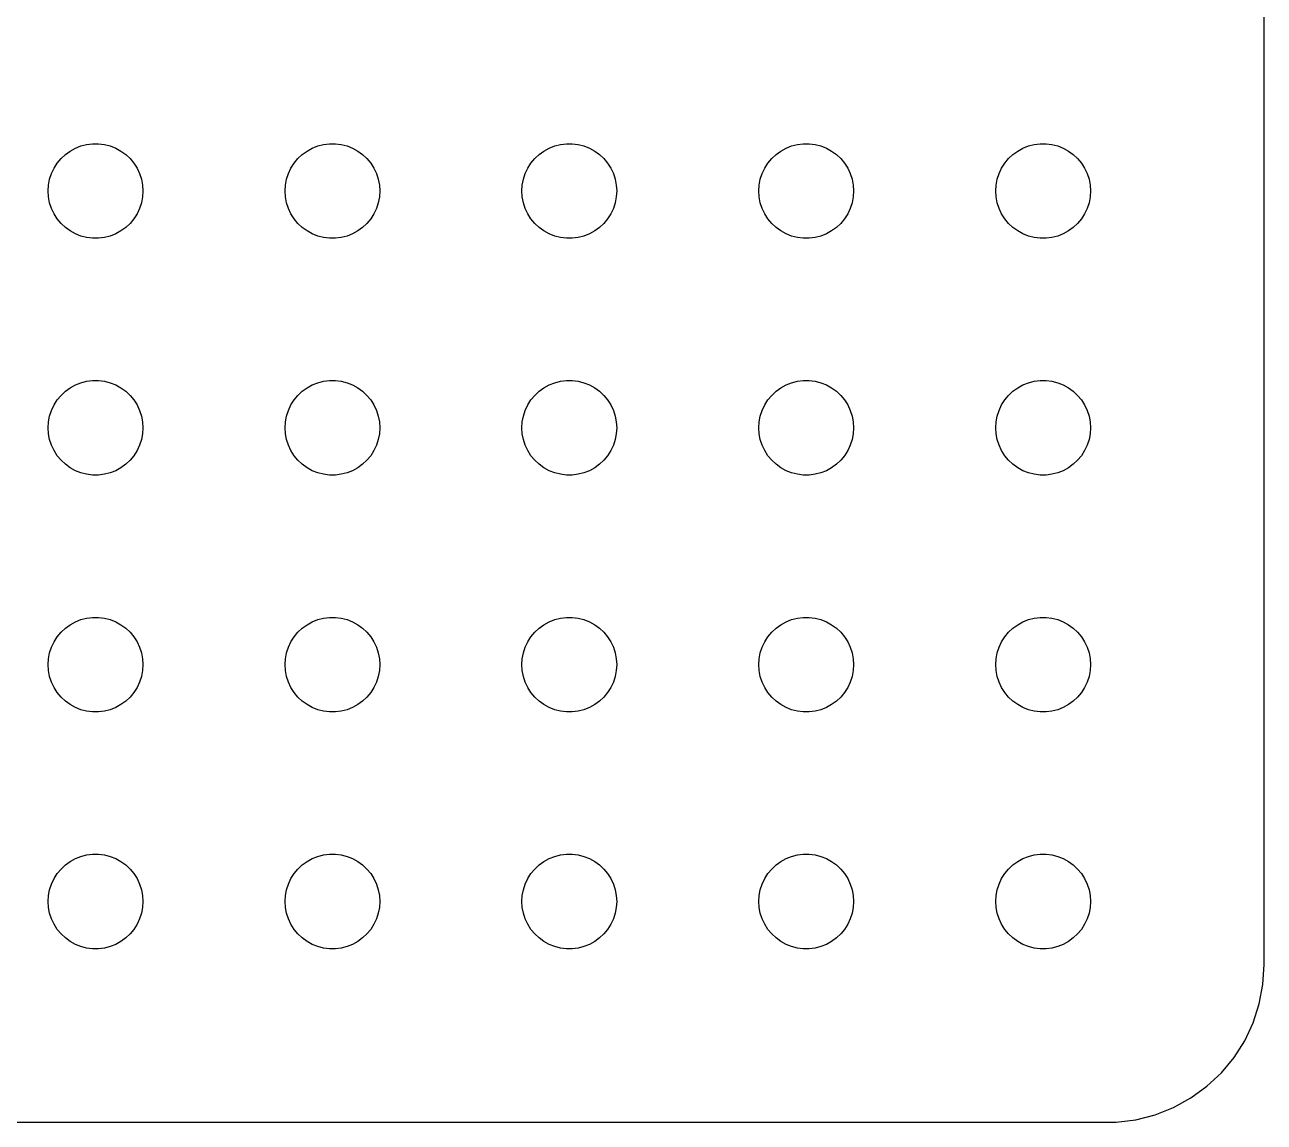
# Model space of a CAD drawing. Header units: metres. Extents: x -37 to 37, y 131 to 289.
# Drawn here: x -2.24 to 37, y 215.01 to 249.76 of the extents above; entities that cross this region are included whole.
import ezdxf

# ---------------------------------------------------------------- set-up
doc = ezdxf.new("R2010")
doc.units = ezdxf.units.M

msp = doc.modelspace()

# ---------------------------------------------------------------- linework, layer by layer
for p, q in [((37, 220), (37, 284)), ((-1.09344, 245.527), (-0.956131, 245.656)), ((-0.956131, 245.656), (-0.803726, 245.766)), ((-0.803726, 245.766), (-0.638657, 245.857)), ((-0.638657, 245.857), (-0.463516, 245.927)), ((-0.463516, 245.927), (-0.281067, 245.973)), ((-0.281067, 245.973), (-0.094177, 245.997)), ((-0.094177, 245.997), (0.094177, 245.997)), ((0.094177, 245.997), (0.281067, 245.973)), ((0.281067, 245.973), (0.463516, 245.927)), ((0.463516, 245.927), (0.638657, 245.857)), ((0.638657, 245.857), (0.803726, 245.766)), ((0.803726, 245.766), (0.956131, 245.656)), ((0.956131, 245.656), (1.09344, 245.527)), ((6.40654, 245.527), (6.54385, 245.656)), ((6.54385, 245.656), (6.69626, 245.766)), ((6.69626, 245.766), (6.86133, 245.857)), ((6.86133, 245.857), (7.03647, 245.927)), ((7.03647, 245.927), (7.21892, 245.973)), ((7.21892, 245.973), (7.40581, 245.997)), ((7.40581, 245.997), (7.59418, 245.997)), ((7.59418, 245.997), (7.78107, 245.973)), ((7.78107, 245.973), (7.96352, 245.927)), ((7.96352, 245.927), (8.13866, 245.857)), ((8.13866, 245.857), (8.30373, 245.766)), ((8.30373, 245.766), (8.45613, 245.656)), ((8.45613, 245.656), (8.59344, 245.527)), ((13.9065, 245.527), (14.0439, 245.656)), ((14.0439, 245.656), (14.1963, 245.766)), ((14.1963, 245.766), (14.3613, 245.857)), ((14.3613, 245.857), (14.5365, 245.927)), ((14.5365, 245.927), (14.7189, 245.973)), ((14.7189, 245.973), (14.9058, 245.997)), ((14.9058, 245.997), (15.0942, 245.997)), ((15.0942, 245.997), (15.2811, 245.973)), ((15.2811, 245.973), (15.4635, 245.927)), ((15.4635, 245.927), (15.6387, 245.857)), ((15.6387, 245.857), (15.8037, 245.766)), ((15.8037, 245.766), (15.9561, 245.656)), ((15.9561, 245.656), (16.0934, 245.527)), ((21.4065, 245.527), (21.5439, 245.656)), ((21.5439, 245.656), (21.6963, 245.766)), ((21.6963, 245.766), (21.8613, 245.857)), ((21.8613, 245.857), (22.0365, 245.927)), ((22.0365, 245.927), (22.2189, 245.973)), ((22.2189, 245.973), (22.4058, 245.997)), ((22.4058, 245.997), (22.5942, 245.997)), ((22.5942, 245.997), (22.7811, 245.973)), ((22.7811, 245.973), (22.9635, 245.927)), ((22.9635, 245.927), (23.1387, 245.857)), ((23.1387, 245.857), (23.3037, 245.766)), ((23.3037, 245.766), (23.4561, 245.656)), ((23.4561, 245.656), (23.5934, 245.527)), ((28.9065, 245.527), (29.0439, 245.656)), ((29.0439, 245.656), (29.1963, 245.766)), ((29.1963, 245.766), (29.3613, 245.857)), ((29.3613, 245.857), (29.5365, 245.927)), ((29.5365, 245.927), (29.7189, 245.973)), ((29.7189, 245.973), (29.9058, 245.997)), ((29.9058, 245.997), (30.0942, 245.997)), ((30.0942, 245.997), (30.2811, 245.973)), ((30.2811, 245.973), (30.4635, 245.927)), ((30.4635, 245.927), (30.6387, 245.857)), ((30.6387, 245.857), (30.8037, 245.766)), ((30.8037, 245.766), (30.9561, 245.656)), ((30.9561, 245.656), (31.0934, 245.527)), ((-1.31445, 245.223), (-1.21352, 245.382)), ((-1.21352, 245.382), (-1.09344, 245.527)), ((1.09344, 245.527), (1.21352, 245.382)), ((1.21352, 245.382), (1.31445, 245.223)), ((6.18553, 245.223), (6.28647, 245.382)), ((6.28647, 245.382), (6.40654, 245.527)), ((8.59344, 245.527), (8.71352, 245.382)), ((8.71352, 245.382), (8.81445, 245.223)), ((13.6855, 245.223), (13.7865, 245.382)), ((13.7865, 245.382), (13.9065, 245.527)), ((16.0934, 245.527), (16.2135, 245.382)), ((16.2135, 245.382), (16.3145, 245.223)), ((21.1855, 245.223), (21.2865, 245.382)), ((21.2865, 245.382), (21.4065, 245.527)), ((23.5934, 245.527), (23.7135, 245.382)), ((23.7135, 245.382), (23.8145, 245.223)), ((28.6855, 245.223), (28.7865, 245.382)), ((28.7865, 245.382), (28.9065, 245.527)), ((31.0934, 245.527), (31.2135, 245.382)), ((31.2135, 245.382), (31.3145, 245.223)), ((-1.48816, 244.688), (-1.45287, 244.873)), ((-1.45287, 244.873), (-1.39465, 245.052)), ((-1.39465, 245.052), (-1.31445, 245.223)), ((1.31445, 245.223), (1.39465, 245.052)), ((1.39465, 245.052), (1.45287, 244.873)), ((1.45287, 244.873), (1.48816, 244.688)), ((6.01183, 244.688), (6.04712, 244.873)), ((6.04712, 244.873), (6.10533, 245.052)), ((6.10533, 245.052), (6.18553, 245.223)), ((8.81445, 245.223), (8.89465, 245.052)), ((8.89465, 245.052), (8.95287, 244.873)), ((8.95287, 244.873), (8.98816, 244.688)), ((13.5118, 244.688), (13.5471, 244.873)), ((13.5471, 244.873), (13.6053, 245.052)), ((13.6053, 245.052), (13.6855, 245.223)), ((16.3145, 245.223), (16.3947, 245.052)), ((16.3947, 245.052), (16.4529, 244.873)), ((16.4529, 244.873), (16.4882, 244.688)), ((21.0118, 244.688), (21.0471, 244.873)), ((21.0471, 244.873), (21.1053, 245.052)), ((21.1053, 245.052), (21.1855, 245.223)), ((23.8145, 245.223), (23.8947, 245.052)), ((23.8947, 245.052), (23.9529, 244.873)), ((23.9529, 244.873), (23.9882, 244.688)), ((28.5118, 244.688), (28.5471, 244.873)), ((28.5471, 244.873), (28.6053, 245.052)), ((28.6053, 245.052), (28.6855, 245.223)), ((31.3145, 245.223), (31.3947, 245.052)), ((31.3947, 245.052), (31.4529, 244.873)), ((31.4529, 244.873), (31.4882, 244.688)), ((-1.5, 244.5), (-1.48816, 244.688)), ((-1.48816, 244.312), (-1.5, 244.5)), ((1.48816, 244.688), (1.5, 244.5)), ((1.5, 244.5), (1.48816, 244.312)), ((6, 244.5), (6.01183, 244.688)), ((6.01183, 244.312), (6, 244.5)), ((8.98816, 244.688), (9, 244.5)), ((9, 244.5), (8.98816, 244.312)), ((13.5, 244.5), (13.5118, 244.688)), ((13.5118, 244.312), (13.5, 244.5)), ((16.4882, 244.688), (16.5, 244.5)), ((16.5, 244.5), (16.4882, 244.312)), ((21, 244.5), (21.0118, 244.688)), ((21.0118, 244.312), (21, 244.5)), ((23.9882, 244.688), (24, 244.5)), ((24, 244.5), (23.9882, 244.312)), ((28.5, 244.5), (28.5118, 244.688)), ((28.5118, 244.312), (28.5, 244.5)), ((31.4882, 244.688), (31.5, 244.5)), ((31.5, 244.5), (31.4882, 244.312)), ((-1.45287, 244.127), (-1.48816, 244.312)), ((-1.39465, 243.948), (-1.45287, 244.127)), ((1.45287, 244.127), (1.39465, 243.948)), ((1.48816, 244.312), (1.45287, 244.127)), ((6.04712, 244.127), (6.01183, 244.312)), ((6.10533, 243.948), (6.04712, 244.127)), ((8.95287, 244.127), (8.89465, 243.948)), ((8.98816, 244.312), (8.95287, 244.127)), ((13.5471, 244.127), (13.5118, 244.312)), ((13.6053, 243.948), (13.5471, 244.127)), ((16.4529, 244.127), (16.3947, 243.948)), ((16.4882, 244.312), (16.4529, 244.127)), ((21.0471, 244.127), (21.0118, 244.312)), ((21.1053, 243.948), (21.0471, 244.127)), ((23.9529, 244.127), (23.8947, 243.948)), ((23.9882, 244.312), (23.9529, 244.127)), ((28.5471, 244.127), (28.5118, 244.312)), ((28.6053, 243.948), (28.5471, 244.127)), ((31.4529, 244.127), (31.3947, 243.948)), ((31.4882, 244.312), (31.4529, 244.127)), ((-1.31445, 243.777), (-1.39465, 243.948)), ((-1.21352, 243.618), (-1.31445, 243.777)), ((1.31445, 243.777), (1.21352, 243.618)), ((1.39465, 243.948), (1.31445, 243.777)), ((6.18553, 243.777), (6.10533, 243.948)), ((6.28647, 243.618), (6.18553, 243.777)), ((8.81445, 243.777), (8.71352, 243.618)), ((8.89465, 243.948), (8.81445, 243.777)), ((13.6855, 243.777), (13.6053, 243.948)), ((13.7865, 243.618), (13.6855, 243.777)), ((16.3145, 243.777), (16.2135, 243.618)), ((16.3947, 243.948), (16.3145, 243.777)), ((21.1855, 243.777), (21.1053, 243.948)), ((21.2865, 243.618), (21.1855, 243.777)), ((23.8145, 243.777), (23.7135, 243.618)), ((23.8947, 243.948), (23.8145, 243.777)), ((28.6855, 243.777), (28.6053, 243.948)), ((28.7865, 243.618), (28.6855, 243.777)), ((31.3145, 243.777), (31.2135, 243.618)), ((31.3947, 243.948), (31.3145, 243.777)), ((-1.09344, 243.473), (-1.21352, 243.618)), ((-0.956131, 243.344), (-1.09344, 243.473)), ((-0.803726, 243.234), (-0.956131, 243.344)), ((0.956131, 243.344), (0.803726, 243.234)), ((1.09344, 243.473), (0.956131, 243.344)), ((1.21352, 243.618), (1.09344, 243.473)), ((6.40654, 243.473), (6.28647, 243.618)), ((6.54385, 243.344), (6.40654, 243.473)), ((6.69626, 243.234), (6.54385, 243.344)), ((8.45613, 243.344), (8.30373, 243.234)), ((8.59344, 243.473), (8.45613, 243.344)), ((8.71352, 243.618), (8.59344, 243.473)), ((13.9065, 243.473), (13.7865, 243.618)), ((14.0439, 243.344), (13.9065, 243.473)), ((14.1963, 243.234), (14.0439, 243.344)), ((15.9561, 243.344), (15.8037, 243.234)), ((16.0934, 243.473), (15.9561, 243.344)), ((16.2135, 243.618), (16.0934, 243.473)), ((21.4065, 243.473), (21.2865, 243.618)), ((21.5439, 243.344), (21.4065, 243.473)), ((21.6963, 243.234), (21.5439, 243.344)), ((23.4561, 243.344), (23.3037, 243.234)), ((23.5934, 243.473), (23.4561, 243.344)), ((23.7135, 243.618), (23.5934, 243.473)), ((28.9065, 243.473), (28.7865, 243.618)), ((29.0439, 243.344), (28.9065, 243.473)), ((29.1963, 243.234), (29.0439, 243.344)), ((30.9561, 243.344), (30.8037, 243.234)), ((31.0934, 243.473), (30.9561, 243.344)), ((31.2135, 243.618), (31.0934, 243.473)), ((-0.638657, 243.143), (-0.803726, 243.234)), ((-0.463516, 243.073), (-0.638657, 243.143)), ((-0.281067, 243.027), (-0.463516, 243.073)), ((-0.094177, 243.003), (-0.281067, 243.027)), ((0.094177, 243.003), (-0.094177, 243.003)), ((0.281067, 243.027), (0.094177, 243.003)), ((0.463516, 243.073), (0.281067, 243.027)), ((0.638657, 243.143), (0.463516, 243.073)), ((0.803726, 243.234), (0.638657, 243.143)), ((6.86133, 243.143), (6.69626, 243.234)), ((7.03647, 243.073), (6.86133, 243.143)), ((7.21892, 243.027), (7.03647, 243.073)), ((7.40581, 243.003), (7.21892, 243.027)), ((7.59418, 243.003), (7.40581, 243.003)), ((7.78107, 243.027), (7.59418, 243.003)), ((7.96352, 243.073), (7.78107, 243.027)), ((8.13866, 243.143), (7.96352, 243.073)), ((8.30373, 243.234), (8.13866, 243.143)), ((14.3613, 243.143), (14.1963, 243.234)), ((14.5365, 243.073), (14.3613, 243.143)), ((14.7189, 243.027), (14.5365, 243.073)), ((14.9058, 243.003), (14.7189, 243.027)), ((15.0942, 243.003), (14.9058, 243.003)), ((15.2811, 243.027), (15.0942, 243.003)), ((15.4635, 243.073), (15.2811, 243.027)), ((15.6387, 243.143), (15.4635, 243.073)), ((15.8037, 243.234), (15.6387, 243.143)), ((21.8613, 243.143), (21.6963, 243.234)), ((22.0365, 243.073), (21.8613, 243.143)), ((22.2189, 243.027), (22.0365, 243.073)), ((22.4058, 243.003), (22.2189, 243.027)), ((22.5942, 243.003), (22.4058, 243.003)), ((22.7811, 243.027), (22.5942, 243.003)), ((22.9635, 243.073), (22.7811, 243.027)), ((23.1387, 243.143), (22.9635, 243.073)), ((23.3037, 243.234), (23.1387, 243.143)), ((29.3613, 243.143), (29.1963, 243.234)), ((29.5365, 243.073), (29.3613, 243.143)), ((29.7189, 243.027), (29.5365, 243.073)), ((29.9058, 243.003), (29.7189, 243.027)), ((30.0942, 243.003), (29.9058, 243.003)), ((30.2811, 243.027), (30.0942, 243.003)), ((30.4635, 243.073), (30.2811, 243.027)), ((30.6387, 243.143), (30.4635, 243.073)), ((30.8037, 243.234), (30.6387, 243.143)), ((-0.956131, 238.156), (-0.803726, 238.266)), ((-0.803726, 238.266), (-0.638657, 238.357)), ((-0.638657, 238.357), (-0.463516, 238.427)), ((-0.463516, 238.427), (-0.281067, 238.473)), ((-0.281067, 238.473), (-0.094177, 238.497)), ((-0.094177, 238.497), (0.094177, 238.497)), ((0.094177, 238.497), (0.281067, 238.473)), ((0.281067, 238.473), (0.463516, 238.427)), ((0.463516, 238.427), (0.638657, 238.357)), ((0.638657, 238.357), (0.803726, 238.266)), ((0.803726, 238.266), (0.956131, 238.156)), ((6.54385, 238.156), (6.69626, 238.266)), ((6.69626, 238.266), (6.86133, 238.357)), ((6.86133, 238.357), (7.03647, 238.427)), ((7.03647, 238.427), (7.21892, 238.473)), ((7.21892, 238.473), (7.40581, 238.497)), ((7.40581, 238.497), (7.59418, 238.497)), ((7.59418, 238.497), (7.78107, 238.473)), ((7.78107, 238.473), (7.96352, 238.427)), ((7.96352, 238.427), (8.13866, 238.357)), ((8.13866, 238.357), (8.30373, 238.266)), ((8.30373, 238.266), (8.45613, 238.156)), ((14.0439, 238.156), (14.1963, 238.266)), ((14.1963, 238.266), (14.3613, 238.357)), ((14.3613, 238.357), (14.5365, 238.427)), ((14.5365, 238.427), (14.7189, 238.473)), ((14.7189, 238.473), (14.9058, 238.497)), ((14.9058, 238.497), (15.0942, 238.497)), ((15.0942, 238.497), (15.2811, 238.473)), ((15.2811, 238.473), (15.4635, 238.427)), ((15.4635, 238.427), (15.6387, 238.357)), ((15.6387, 238.357), (15.8037, 238.266)), ((15.8037, 238.266), (15.9561, 238.156)), ((21.5439, 238.156), (21.6963, 238.266)), ((21.6963, 238.266), (21.8613, 238.357)), ((21.8613, 238.357), (22.0365, 238.427)), ((22.0365, 238.427), (22.2189, 238.473)), ((22.2189, 238.473), (22.4058, 238.497)), ((22.4058, 238.497), (22.5942, 238.497)), ((22.5942, 238.497), (22.7811, 238.473)), ((22.7811, 238.473), (22.9635, 238.427)), ((22.9635, 238.427), (23.1387, 238.357)), ((23.1387, 238.357), (23.3037, 238.266)), ((23.3037, 238.266), (23.4561, 238.156)), ((29.0439, 238.156), (29.1963, 238.266)), ((29.1963, 238.266), (29.3613, 238.357)), ((29.3613, 238.357), (29.5365, 238.427)), ((29.5365, 238.427), (29.7189, 238.473)), ((29.7189, 238.473), (29.9058, 238.497)), ((29.9058, 238.497), (30.0942, 238.497)), ((30.0942, 238.497), (30.2811, 238.473)), ((30.2811, 238.473), (30.4635, 238.427)), ((30.4635, 238.427), (30.6387, 238.357)), ((30.6387, 238.357), (30.8037, 238.266)), ((30.8037, 238.266), (30.9561, 238.156)), ((-1.31445, 237.723), (-1.21352, 237.882)), ((-1.21352, 237.882), (-1.09344, 238.027)), ((-1.09344, 238.027), (-0.956131, 238.156)), ((0.956131, 238.156), (1.09344, 238.027)), ((1.09344, 238.027), (1.21352, 237.882)), ((1.21352, 237.882), (1.31445, 237.723)), ((6.18553, 237.723), (6.28647, 237.882)), ((6.28647, 237.882), (6.40654, 238.027)), ((6.40654, 238.027), (6.54385, 238.156)), ((8.45613, 238.156), (8.59344, 238.027)), ((8.59344, 238.027), (8.71352, 237.882)), ((8.71352, 237.882), (8.81445, 237.723)), ((13.6855, 237.723), (13.7865, 237.882)), ((13.7865, 237.882), (13.9065, 238.027)), ((13.9065, 238.027), (14.0439, 238.156)), ((15.9561, 238.156), (16.0934, 238.027)), ((16.0934, 238.027), (16.2135, 237.882)), ((16.2135, 237.882), (16.3145, 237.723)), ((21.1855, 237.723), (21.2865, 237.882)), ((21.2865, 237.882), (21.4065, 238.027)), ((21.4065, 238.027), (21.5439, 238.156)), ((23.4561, 238.156), (23.5934, 238.027)), ((23.5934, 238.027), (23.7135, 237.882)), ((23.7135, 237.882), (23.8145, 237.723)), ((28.6855, 237.723), (28.7865, 237.882)), ((28.7865, 237.882), (28.9065, 238.027)), ((28.9065, 238.027), (29.0439, 238.156)), ((30.9561, 238.156), (31.0934, 238.027)), ((31.0934, 238.027), (31.2135, 237.882)), ((31.2135, 237.882), (31.3145, 237.723)), ((-1.45287, 237.373), (-1.39465, 237.552)), ((-1.39465, 237.552), (-1.31445, 237.723)), ((1.31445, 237.723), (1.39465, 237.552)), ((1.39465, 237.552), (1.45287, 237.373)), ((6.04712, 237.373), (6.10533, 237.552)), ((6.10533, 237.552), (6.18553, 237.723)), ((8.81445, 237.723), (8.89465, 237.552)), ((8.89465, 237.552), (8.95287, 237.373)), ((13.5471, 237.373), (13.6053, 237.552)), ((13.6053, 237.552), (13.6855, 237.723)), ((16.3145, 237.723), (16.3947, 237.552)), ((16.3947, 237.552), (16.4529, 237.373)), ((21.0471, 237.373), (21.1053, 237.552)), ((21.1053, 237.552), (21.1855, 237.723)), ((23.8145, 237.723), (23.8947, 237.552)), ((23.8947, 237.552), (23.9529, 237.373)), ((28.5471, 237.373), (28.6053, 237.552)), ((28.6053, 237.552), (28.6855, 237.723)), ((31.3145, 237.723), (31.3947, 237.552)), ((31.3947, 237.552), (31.4529, 237.373)), ((-1.5, 237), (-1.48816, 237.188)), ((-1.48816, 237.188), (-1.45287, 237.373)), ((1.45287, 237.373), (1.48816, 237.188)), ((1.48816, 237.188), (1.5, 237)), ((6, 237), (6.01183, 237.188)), ((6.01183, 237.188), (6.04712, 237.373)), ((8.95287, 237.373), (8.98816, 237.188)), ((8.98816, 237.188), (9, 237)), ((13.5, 237), (13.5118, 237.188)), ((13.5118, 237.188), (13.5471, 237.373)), ((16.4529, 237.373), (16.4882, 237.188)), ((16.4882, 237.188), (16.5, 237)), ((21, 237), (21.0118, 237.188)), ((21.0118, 237.188), (21.0471, 237.373)), ((23.9529, 237.373), (23.9882, 237.188)), ((23.9882, 237.188), (24, 237)), ((28.5, 237), (28.5118, 237.188)), ((28.5118, 237.188), (28.5471, 237.373)), ((31.4529, 237.373), (31.4882, 237.188)), ((31.4882, 237.188), (31.5, 237)), ((-1.48816, 236.812), (-1.5, 237)), ((-1.45287, 236.627), (-1.48816, 236.812)), ((-1.39465, 236.448), (-1.45287, 236.627)), ((1.45287, 236.627), (1.39465, 236.448)), ((1.48816, 236.812), (1.45287, 236.627)), ((1.5, 237), (1.48816, 236.812)), ((6.01183, 236.812), (6, 237)), ((6.04712, 236.627), (6.01183, 236.812)), ((6.10533, 236.448), (6.04712, 236.627)), ((8.95287, 236.627), (8.89465, 236.448)), ((8.98816, 236.812), (8.95287, 236.627)), ((9, 237), (8.98816, 236.812)), ((13.5118, 236.812), (13.5, 237)), ((13.5471, 236.627), (13.5118, 236.812)), ((13.6053, 236.448), (13.5471, 236.627)), ((16.4529, 236.627), (16.3947, 236.448)), ((16.4882, 236.812), (16.4529, 236.627)), ((16.5, 237), (16.4882, 236.812)), ((21.0118, 236.812), (21, 237)), ((21.0471, 236.627), (21.0118, 236.812)), ((21.1053, 236.448), (21.0471, 236.627)), ((23.9529, 236.627), (23.8947, 236.448)), ((23.9882, 236.812), (23.9529, 236.627)), ((24, 237), (23.9882, 236.812)), ((28.5118, 236.812), (28.5, 237)), ((28.5471, 236.627), (28.5118, 236.812)), ((28.6053, 236.448), (28.5471, 236.627)), ((31.4529, 236.627), (31.3947, 236.448)), ((31.4882, 236.812), (31.4529, 236.627)), ((31.5, 237), (31.4882, 236.812)), ((-1.31445, 236.277), (-1.39465, 236.448)), ((-1.21352, 236.118), (-1.31445, 236.277)), ((1.31445, 236.277), (1.21352, 236.118)), ((1.39465, 236.448), (1.31445, 236.277)), ((6.18553, 236.277), (6.10533, 236.448)), ((6.28647, 236.118), (6.18553, 236.277)), ((8.81445, 236.277), (8.71352, 236.118)), ((8.89465, 236.448), (8.81445, 236.277)), ((13.6855, 236.277), (13.6053, 236.448)), ((13.7865, 236.118), (13.6855, 236.277)), ((16.3145, 236.277), (16.2135, 236.118)), ((16.3947, 236.448), (16.3145, 236.277)), ((21.1855, 236.277), (21.1053, 236.448)), ((21.2865, 236.118), (21.1855, 236.277)), ((23.8145, 236.277), (23.7135, 236.118)), ((23.8947, 236.448), (23.8145, 236.277)), ((28.6855, 236.277), (28.6053, 236.448)), ((28.7865, 236.118), (28.6855, 236.277)), ((31.3145, 236.277), (31.2135, 236.118)), ((31.3947, 236.448), (31.3145, 236.277)), ((-1.09344, 235.973), (-1.21352, 236.118)), ((-0.956131, 235.844), (-1.09344, 235.973)), ((-0.803726, 235.734), (-0.956131, 235.844)), ((0.956131, 235.844), (0.803726, 235.734)), ((1.09344, 235.973), (0.956131, 235.844)), ((1.21352, 236.118), (1.09344, 235.973)), ((6.40654, 235.973), (6.28647, 236.118)), ((6.54385, 235.844), (6.40654, 235.973)), ((6.69626, 235.734), (6.54385, 235.844)), ((8.45613, 235.844), (8.30373, 235.734)), ((8.59344, 235.973), (8.45613, 235.844)), ((8.71352, 236.118), (8.59344, 235.973)), ((13.9065, 235.973), (13.7865, 236.118)), ((14.0439, 235.844), (13.9065, 235.973)), ((14.1963, 235.734), (14.0439, 235.844)), ((15.9561, 235.844), (15.8037, 235.734)), ((16.0934, 235.973), (15.9561, 235.844)), ((16.2135, 236.118), (16.0934, 235.973)), ((21.4065, 235.973), (21.2865, 236.118)), ((21.5439, 235.844), (21.4065, 235.973)), ((21.6963, 235.734), (21.5439, 235.844)), ((23.4561, 235.844), (23.3037, 235.734)), ((23.5934, 235.973), (23.4561, 235.844)), ((23.7135, 236.118), (23.5934, 235.973)), ((28.9065, 235.973), (28.7865, 236.118)), ((29.0439, 235.844), (28.9065, 235.973)), ((29.1963, 235.734), (29.0439, 235.844)), ((30.9561, 235.844), (30.8037, 235.734)), ((31.0934, 235.973), (30.9561, 235.844)), ((31.2135, 236.118), (31.0934, 235.973)), ((-0.638657, 235.643), (-0.803726, 235.734)), ((-0.463516, 235.573), (-0.638657, 235.643)), ((-0.281067, 235.527), (-0.463516, 235.573)), ((-0.094177, 235.503), (-0.281067, 235.527)), ((0.094177, 235.503), (-0.094177, 235.503)), ((0.281067, 235.527), (0.094177, 235.503)), ((0.463516, 235.573), (0.281067, 235.527)), ((0.638657, 235.643), (0.463516, 235.573)), ((0.803726, 235.734), (0.638657, 235.643)), ((6.86133, 235.643), (6.69626, 235.734)), ((7.03647, 235.573), (6.86133, 235.643)), ((7.21892, 235.527), (7.03647, 235.573)), ((7.40581, 235.503), (7.21892, 235.527)), ((7.59418, 235.503), (7.40581, 235.503)), ((7.78107, 235.527), (7.59418, 235.503)), ((7.96352, 235.573), (7.78107, 235.527)), ((8.13866, 235.643), (7.96352, 235.573)), ((8.30373, 235.734), (8.13866, 235.643)), ((14.3613, 235.643), (14.1963, 235.734)), ((14.5365, 235.573), (14.3613, 235.643)), ((14.7189, 235.527), (14.5365, 235.573)), ((14.9058, 235.503), (14.7189, 235.527)), ((15.0942, 235.503), (14.9058, 235.503)), ((15.2811, 235.527), (15.0942, 235.503)), ((15.4635, 235.573), (15.2811, 235.527)), ((15.6387, 235.643), (15.4635, 235.573)), ((15.8037, 235.734), (15.6387, 235.643)), ((21.8613, 235.643), (21.6963, 235.734)), ((22.0365, 235.573), (21.8613, 235.643)), ((22.2189, 235.527), (22.0365, 235.573)), ((22.4058, 235.503), (22.2189, 235.527)), ((22.5942, 235.503), (22.4058, 235.503)), ((22.7811, 235.527), (22.5942, 235.503)), ((22.9635, 235.573), (22.7811, 235.527)), ((23.1387, 235.643), (22.9635, 235.573)), ((23.3037, 235.734), (23.1387, 235.643)), ((29.3613, 235.643), (29.1963, 235.734)), ((29.5365, 235.573), (29.3613, 235.643)), ((29.7189, 235.527), (29.5365, 235.573)), ((29.9058, 235.503), (29.7189, 235.527)), ((30.0942, 235.503), (29.9058, 235.503)), ((30.2811, 235.527), (30.0942, 235.503)), ((30.4635, 235.573), (30.2811, 235.527)), ((30.6387, 235.643), (30.4635, 235.573)), ((30.8037, 235.734), (30.6387, 235.643)), ((-0.956131, 230.656), (-0.803726, 230.766)), ((-0.803726, 230.766), (-0.638657, 230.857)), ((-0.638657, 230.857), (-0.463516, 230.927)), ((-0.463516, 230.927), (-0.281067, 230.973)), ((-0.281067, 230.973), (-0.094177, 230.997)), ((-0.094177, 230.997), (0.094177, 230.997)), ((0.094177, 230.997), (0.281067, 230.973)), ((0.281067, 230.973), (0.463516, 230.927)), ((0.463516, 230.927), (0.638657, 230.857)), ((0.638657, 230.857), (0.803726, 230.766)), ((0.803726, 230.766), (0.956131, 230.656)), ((6.54385, 230.656), (6.69626, 230.766)), ((6.69626, 230.766), (6.86133, 230.857)), ((6.86133, 230.857), (7.03647, 230.927)), ((7.03647, 230.927), (7.21892, 230.973)), ((7.21892, 230.973), (7.40581, 230.997)), ((7.40581, 230.997), (7.59418, 230.997)), ((7.59418, 230.997), (7.78107, 230.973)), ((7.78107, 230.973), (7.96352, 230.927)), ((7.96352, 230.927), (8.13866, 230.857)), ((8.13866, 230.857), (8.30373, 230.766)), ((8.30373, 230.766), (8.45613, 230.656)), ((14.0439, 230.656), (14.1963, 230.766)), ((14.1963, 230.766), (14.3613, 230.857)), ((14.3613, 230.857), (14.5365, 230.927)), ((14.5365, 230.927), (14.7189, 230.973)), ((14.7189, 230.973), (14.9058, 230.997)), ((14.9058, 230.997), (15.0942, 230.997)), ((15.0942, 230.997), (15.2811, 230.973)), ((15.2811, 230.973), (15.4635, 230.927)), ((15.4635, 230.927), (15.6387, 230.857)), ((15.6387, 230.857), (15.8037, 230.766)), ((15.8037, 230.766), (15.9561, 230.656)), ((21.5439, 230.656), (21.6963, 230.766)), ((21.6963, 230.766), (21.8613, 230.857)), ((21.8613, 230.857), (22.0365, 230.927)), ((22.0365, 230.927), (22.2189, 230.973)), ((22.2189, 230.973), (22.4058, 230.997)), ((22.4058, 230.997), (22.5942, 230.997)), ((22.5942, 230.997), (22.7811, 230.973)), ((22.7811, 230.973), (22.9635, 230.927)), ((22.9635, 230.927), (23.1387, 230.857)), ((23.1387, 230.857), (23.3037, 230.766)), ((23.3037, 230.766), (23.4561, 230.656)), ((29.0439, 230.656), (29.1963, 230.766)), ((29.1963, 230.766), (29.3613, 230.857)), ((29.3613, 230.857), (29.5365, 230.927)), ((29.5365, 230.927), (29.7189, 230.973)), ((29.7189, 230.973), (29.9058, 230.997)), ((29.9058, 230.997), (30.0942, 230.997)), ((30.0942, 230.997), (30.2811, 230.973)), ((30.2811, 230.973), (30.4635, 230.927)), ((30.4635, 230.927), (30.6387, 230.857)), ((30.6387, 230.857), (30.8037, 230.766)), ((30.8037, 230.766), (30.9561, 230.656)), ((-1.31445, 230.223), (-1.21352, 230.382)), ((-1.21352, 230.382), (-1.09344, 230.527)), ((-1.09344, 230.527), (-0.956131, 230.656)), ((0.956131, 230.656), (1.09344, 230.527)), ((1.09344, 230.527), (1.21352, 230.382)), ((1.21352, 230.382), (1.31445, 230.223)), ((6.18553, 230.223), (6.28647, 230.382)), ((6.28647, 230.382), (6.40654, 230.527)), ((6.40654, 230.527), (6.54385, 230.656)), ((8.45613, 230.656), (8.59344, 230.527)), ((8.59344, 230.527), (8.71352, 230.382)), ((8.71352, 230.382), (8.81445, 230.223)), ((13.6855, 230.223), (13.7865, 230.382)), ((13.7865, 230.382), (13.9065, 230.527)), ((13.9065, 230.527), (14.0439, 230.656)), ((15.9561, 230.656), (16.0934, 230.527)), ((16.0934, 230.527), (16.2135, 230.382)), ((16.2135, 230.382), (16.3145, 230.223)), ((21.1855, 230.223), (21.2865, 230.382)), ((21.2865, 230.382), (21.4065, 230.527)), ((21.4065, 230.527), (21.5439, 230.656)), ((23.4561, 230.656), (23.5934, 230.527)), ((23.5934, 230.527), (23.7135, 230.382)), ((23.7135, 230.382), (23.8145, 230.223)), ((28.6855, 230.223), (28.7865, 230.382)), ((28.7865, 230.382), (28.9065, 230.527)), ((28.9065, 230.527), (29.0439, 230.656)), ((30.9561, 230.656), (31.0934, 230.527)), ((31.0934, 230.527), (31.2135, 230.382)), ((31.2135, 230.382), (31.3145, 230.223)), ((-1.45287, 229.873), (-1.39465, 230.052)), ((-1.39465, 230.052), (-1.31445, 230.223)), ((1.31445, 230.223), (1.39465, 230.052)), ((1.39465, 230.052), (1.45287, 229.873)), ((6.04712, 229.873), (6.10533, 230.052)), ((6.10533, 230.052), (6.18553, 230.223)), ((8.81445, 230.223), (8.89465, 230.052)), ((8.89465, 230.052), (8.95287, 229.873)), ((13.5471, 229.873), (13.6053, 230.052)), ((13.6053, 230.052), (13.6855, 230.223)), ((16.3145, 230.223), (16.3947, 230.052)), ((16.3947, 230.052), (16.4529, 229.873)), ((21.0471, 229.873), (21.1053, 230.052)), ((21.1053, 230.052), (21.1855, 230.223)), ((23.8145, 230.223), (23.8947, 230.052)), ((23.8947, 230.052), (23.9529, 229.873)), ((28.5471, 229.873), (28.6053, 230.052)), ((28.6053, 230.052), (28.6855, 230.223)), ((31.3145, 230.223), (31.3947, 230.052)), ((31.3947, 230.052), (31.4529, 229.873)), ((-1.5, 229.5), (-1.48816, 229.688)), ((-1.48816, 229.688), (-1.45287, 229.873)), ((1.45287, 229.873), (1.48816, 229.688)), ((1.48816, 229.688), (1.5, 229.5)), ((6, 229.5), (6.01183, 229.688)), ((6.01183, 229.688), (6.04712, 229.873)), ((8.95287, 229.873), (8.98816, 229.688)), ((8.98816, 229.688), (9, 229.5)), ((13.5, 229.5), (13.5118, 229.688)), ((13.5118, 229.688), (13.5471, 229.873)), ((16.4529, 229.873), (16.4882, 229.688)), ((16.4882, 229.688), (16.5, 229.5)), ((21, 229.5), (21.0118, 229.688)), ((21.0118, 229.688), (21.0471, 229.873)), ((23.9529, 229.873), (23.9882, 229.688)), ((23.9882, 229.688), (24, 229.5)), ((28.5, 229.5), (28.5118, 229.688)), ((28.5118, 229.688), (28.5471, 229.873)), ((31.4529, 229.873), (31.4882, 229.688)), ((31.4882, 229.688), (31.5, 229.5)), ((-1.48816, 229.312), (-1.5, 229.5)), ((-1.45287, 229.127), (-1.48816, 229.312)), ((1.48816, 229.312), (1.45287, 229.127)), ((1.5, 229.5), (1.48816, 229.312)), ((6.01183, 229.312), (6, 229.5)), ((6.04712, 229.127), (6.01183, 229.312)), ((8.98816, 229.312), (8.95287, 229.127)), ((9, 229.5), (8.98816, 229.312)), ((13.5118, 229.312), (13.5, 229.5)), ((13.5471, 229.127), (13.5118, 229.312)), ((16.4882, 229.312), (16.4529, 229.127)), ((16.5, 229.5), (16.4882, 229.312)), ((21.0118, 229.312), (21, 229.5)), ((21.0471, 229.127), (21.0118, 229.312)), ((23.9882, 229.312), (23.9529, 229.127)), ((24, 229.5), (23.9882, 229.312)), ((28.5118, 229.312), (28.5, 229.5)), ((28.5471, 229.127), (28.5118, 229.312)), ((31.4882, 229.312), (31.4529, 229.127)), ((31.5, 229.5), (31.4882, 229.312)), ((-1.39465, 228.948), (-1.45287, 229.127)), ((-1.31445, 228.777), (-1.39465, 228.948)), ((-1.21352, 228.618), (-1.31445, 228.777)), ((1.31445, 228.777), (1.21352, 228.618)), ((1.39465, 228.948), (1.31445, 228.777)), ((1.45287, 229.127), (1.39465, 228.948)), ((6.10533, 228.948), (6.04712, 229.127)), ((6.18553, 228.777), (6.10533, 228.948)), ((6.28647, 228.618), (6.18553, 228.777)), ((8.81445, 228.777), (8.71352, 228.618)), ((8.89465, 228.948), (8.81445, 228.777)), ((8.95287, 229.127), (8.89465, 228.948)), ((13.6053, 228.948), (13.5471, 229.127)), ((13.6855, 228.777), (13.6053, 228.948)), ((13.7865, 228.618), (13.6855, 228.777)), ((16.3145, 228.777), (16.2135, 228.618)), ((16.3947, 228.948), (16.3145, 228.777)), ((16.4529, 229.127), (16.3947, 228.948)), ((21.1053, 228.948), (21.0471, 229.127)), ((21.1855, 228.777), (21.1053, 228.948)), ((21.2865, 228.618), (21.1855, 228.777)), ((23.8145, 228.777), (23.7135, 228.618)), ((23.8947, 228.948), (23.8145, 228.777)), ((23.9529, 229.127), (23.8947, 228.948)), ((28.6053, 228.948), (28.5471, 229.127)), ((28.6855, 228.777), (28.6053, 228.948)), ((28.7865, 228.618), (28.6855, 228.777)), ((31.3145, 228.777), (31.2135, 228.618)), ((31.3947, 228.948), (31.3145, 228.777)), ((31.4529, 229.127), (31.3947, 228.948)), ((-1.09344, 228.473), (-1.21352, 228.618)), ((-0.956131, 228.344), (-1.09344, 228.473)), ((1.09344, 228.473), (0.956131, 228.344)), ((1.21352, 228.618), (1.09344, 228.473)), ((6.40654, 228.473), (6.28647, 228.618)), ((6.54385, 228.344), (6.40654, 228.473)), ((8.59344, 228.473), (8.45613, 228.344)), ((8.71352, 228.618), (8.59344, 228.473)), ((13.9065, 228.473), (13.7865, 228.618)), ((14.0439, 228.344), (13.9065, 228.473)), ((16.0934, 228.473), (15.9561, 228.344)), ((16.2135, 228.618), (16.0934, 228.473)), ((21.4065, 228.473), (21.2865, 228.618)), ((21.5439, 228.344), (21.4065, 228.473)), ((23.5934, 228.473), (23.4561, 228.344)), ((23.7135, 228.618), (23.5934, 228.473)), ((28.9065, 228.473), (28.7865, 228.618)), ((29.0439, 228.344), (28.9065, 228.473)), ((31.0934, 228.473), (30.9561, 228.344)), ((31.2135, 228.618), (31.0934, 228.473)), ((-0.803726, 228.234), (-0.956131, 228.344)), ((-0.638657, 228.143), (-0.803726, 228.234)), ((-0.463516, 228.073), (-0.638657, 228.143)), ((-0.281067, 228.027), (-0.463516, 228.073)), ((-0.094177, 228.003), (-0.281067, 228.027)), ((0.094177, 228.003), (-0.094177, 228.003)), ((0.281067, 228.027), (0.094177, 228.003)), ((0.463516, 228.073), (0.281067, 228.027)), ((0.638657, 228.143), (0.463516, 228.073)), ((0.803726, 228.234), (0.638657, 228.143)), ((0.956131, 228.344), (0.803726, 228.234)), ((6.69626, 228.234), (6.54385, 228.344)), ((6.86133, 228.143), (6.69626, 228.234)), ((7.03647, 228.073), (6.86133, 228.143)), ((7.21892, 228.027), (7.03647, 228.073)), ((7.40581, 228.003), (7.21892, 228.027)), ((7.59418, 228.003), (7.40581, 228.003)), ((7.78107, 228.027), (7.59418, 228.003)), ((7.96352, 228.073), (7.78107, 228.027)), ((8.13866, 228.143), (7.96352, 228.073)), ((8.30373, 228.234), (8.13866, 228.143)), ((8.45613, 228.344), (8.30373, 228.234)), ((14.1963, 228.234), (14.0439, 228.344)), ((14.3613, 228.143), (14.1963, 228.234)), ((14.5365, 228.073), (14.3613, 228.143)), ((14.7189, 228.027), (14.5365, 228.073)), ((14.9058, 228.003), (14.7189, 228.027)), ((15.0942, 228.003), (14.9058, 228.003)), ((15.2811, 228.027), (15.0942, 228.003)), ((15.4635, 228.073), (15.2811, 228.027)), ((15.6387, 228.143), (15.4635, 228.073)), ((15.8037, 228.234), (15.6387, 228.143)), ((15.9561, 228.344), (15.8037, 228.234)), ((21.6963, 228.234), (21.5439, 228.344)), ((21.8613, 228.143), (21.6963, 228.234)), ((22.0365, 228.073), (21.8613, 228.143)), ((22.2189, 228.027), (22.0365, 228.073)), ((22.4058, 228.003), (22.2189, 228.027)), ((22.5942, 228.003), (22.4058, 228.003)), ((22.7811, 228.027), (22.5942, 228.003)), ((22.9635, 228.073), (22.7811, 228.027)), ((23.1387, 228.143), (22.9635, 228.073)), ((23.3037, 228.234), (23.1387, 228.143)), ((23.4561, 228.344), (23.3037, 228.234)), ((29.1963, 228.234), (29.0439, 228.344)), ((29.3613, 228.143), (29.1963, 228.234)), ((29.5365, 228.073), (29.3613, 228.143)), ((29.7189, 228.027), (29.5365, 228.073)), ((29.9058, 228.003), (29.7189, 228.027)), ((30.0942, 228.003), (29.9058, 228.003)), ((30.2811, 228.027), (30.0942, 228.003)), ((30.4635, 228.073), (30.2811, 228.027)), ((30.6387, 228.143), (30.4635, 228.073)), ((30.8037, 228.234), (30.6387, 228.143)), ((30.9561, 228.344), (30.8037, 228.234)), ((-0.803726, 223.266), (-0.638657, 223.357)), ((-0.638657, 223.357), (-0.463516, 223.427)), ((-0.463516, 223.427), (-0.281067, 223.473)), ((-0.281067, 223.473), (-0.094177, 223.497)), ((-0.094177, 223.497), (0.094177, 223.497)), ((0.094177, 223.497), (0.281067, 223.473)), ((0.281067, 223.473), (0.463516, 223.427)), ((0.463516, 223.427), (0.638657, 223.357)), ((0.638657, 223.357), (0.803726, 223.266)), ((6.69626, 223.266), (6.86133, 223.357)), ((6.86133, 223.357), (7.03647, 223.427)), ((7.03647, 223.427), (7.21892, 223.473)), ((7.21892, 223.473), (7.40581, 223.497)), ((7.40581, 223.497), (7.59418, 223.497)), ((7.59418, 223.497), (7.78107, 223.473)), ((7.78107, 223.473), (7.96352, 223.427)), ((7.96352, 223.427), (8.13866, 223.357)), ((8.13866, 223.357), (8.30373, 223.266)), ((14.1963, 223.266), (14.3613, 223.357)), ((14.3613, 223.357), (14.5365, 223.427)), ((14.5365, 223.427), (14.7189, 223.473)), ((14.7189, 223.473), (14.9058, 223.497)), ((14.9058, 223.497), (15.0942, 223.497)), ((15.0942, 223.497), (15.2811, 223.473)), ((15.2811, 223.473), (15.4635, 223.427)), ((15.4635, 223.427), (15.6387, 223.357)), ((15.6387, 223.357), (15.8037, 223.266)), ((21.6963, 223.266), (21.8613, 223.357)), ((21.8613, 223.357), (22.0365, 223.427)), ((22.0365, 223.427), (22.2189, 223.473)), ((22.2189, 223.473), (22.4058, 223.497)), ((22.4058, 223.497), (22.5942, 223.497)), ((22.5942, 223.497), (22.7811, 223.473)), ((22.7811, 223.473), (22.9635, 223.427)), ((22.9635, 223.427), (23.1387, 223.357)), ((23.1387, 223.357), (23.3037, 223.266)), ((29.1963, 223.266), (29.3613, 223.357)), ((29.3613, 223.357), (29.5365, 223.427)), ((29.5365, 223.427), (29.7189, 223.473)), ((29.7189, 223.473), (29.9058, 223.497)), ((29.9058, 223.497), (30.0942, 223.497)), ((30.0942, 223.497), (30.2811, 223.473)), ((30.2811, 223.473), (30.4635, 223.427)), ((30.4635, 223.427), (30.6387, 223.357)), ((30.6387, 223.357), (30.8037, 223.266)), ((-1.21352, 222.882), (-1.09344, 223.027)), ((-1.09344, 223.027), (-0.956131, 223.156)), ((-0.956131, 223.156), (-0.803726, 223.266)), ((0.803726, 223.266), (0.956131, 223.156)), ((0.956131, 223.156), (1.09344, 223.027)), ((1.09344, 223.027), (1.21352, 222.882)), ((6.28647, 222.882), (6.40654, 223.027)), ((6.40654, 223.027), (6.54385, 223.156)), ((6.54385, 223.156), (6.69626, 223.266)), ((8.30373, 223.266), (8.45613, 223.156)), ((8.45613, 223.156), (8.59344, 223.027)), ((8.59344, 223.027), (8.71352, 222.882)), ((13.7865, 222.882), (13.9065, 223.027)), ((13.9065, 223.027), (14.0439, 223.156)), ((14.0439, 223.156), (14.1963, 223.266)), ((15.8037, 223.266), (15.9561, 223.156)), ((15.9561, 223.156), (16.0934, 223.027)), ((16.0934, 223.027), (16.2135, 222.882)), ((21.2865, 222.882), (21.4065, 223.027)), ((21.4065, 223.027), (21.5439, 223.156)), ((21.5439, 223.156), (21.6963, 223.266)), ((23.3037, 223.266), (23.4561, 223.156)), ((23.4561, 223.156), (23.5934, 223.027)), ((23.5934, 223.027), (23.7135, 222.882)), ((28.7865, 222.882), (28.9065, 223.027)), ((28.9065, 223.027), (29.0439, 223.156)), ((29.0439, 223.156), (29.1963, 223.266)), ((30.8037, 223.266), (30.9561, 223.156)), ((30.9561, 223.156), (31.0934, 223.027)), ((31.0934, 223.027), (31.2135, 222.882)), ((-1.45287, 222.373), (-1.39465, 222.552)), ((-1.39465, 222.552), (-1.31445, 222.723)), ((-1.31445, 222.723), (-1.21352, 222.882)), ((1.21352, 222.882), (1.31445, 222.723)), ((1.31445, 222.723), (1.39465, 222.552)), ((1.39465, 222.552), (1.45287, 222.373)), ((6.04712, 222.373), (6.10533, 222.552)), ((6.10533, 222.552), (6.18553, 222.723)), ((6.18553, 222.723), (6.28647, 222.882)), ((8.71352, 222.882), (8.81445, 222.723)), ((8.81445, 222.723), (8.89465, 222.552)), ((8.89465, 222.552), (8.95287, 222.373)), ((13.5471, 222.373), (13.6053, 222.552)), ((13.6053, 222.552), (13.6855, 222.723)), ((13.6855, 222.723), (13.7865, 222.882)), ((16.2135, 222.882), (16.3145, 222.723)), ((16.3145, 222.723), (16.3947, 222.552)), ((16.3947, 222.552), (16.4529, 222.373)), ((21.0471, 222.373), (21.1053, 222.552)), ((21.1053, 222.552), (21.1855, 222.723)), ((21.1855, 222.723), (21.2865, 222.882)), ((23.7135, 222.882), (23.8145, 222.723)), ((23.8145, 222.723), (23.8947, 222.552)), ((23.8947, 222.552), (23.9529, 222.373)), ((28.5471, 222.373), (28.6053, 222.552)), ((28.6053, 222.552), (28.6855, 222.723)), ((28.6855, 222.723), (28.7865, 222.882)), ((31.2135, 222.882), (31.3145, 222.723)), ((31.3145, 222.723), (31.3947, 222.552)), ((31.3947, 222.552), (31.4529, 222.373)), ((-1.5, 222), (-1.48816, 222.188)), ((-1.48816, 222.188), (-1.45287, 222.373)), ((1.45287, 222.373), (1.48816, 222.188)), ((1.48816, 222.188), (1.5, 222)), ((6, 222), (6.01183, 222.188)), ((6.01183, 222.188), (6.04712, 222.373)), ((8.95287, 222.373), (8.98816, 222.188)), ((8.98816, 222.188), (9, 222)), ((13.5, 222), (13.5118, 222.188)), ((13.5118, 222.188), (13.5471, 222.373)), ((16.4529, 222.373), (16.4882, 222.188)), ((16.4882, 222.188), (16.5, 222)), ((21, 222), (21.0118, 222.188)), ((21.0118, 222.188), (21.0471, 222.373)), ((23.9529, 222.373), (23.9882, 222.188)), ((23.9882, 222.188), (24, 222)), ((28.5, 222), (28.5118, 222.188)), ((28.5118, 222.188), (28.5471, 222.373)), ((31.4529, 222.373), (31.4882, 222.188)), ((31.4882, 222.188), (31.5, 222)), ((-1.48816, 221.812), (-1.5, 222)), ((-1.45287, 221.627), (-1.48816, 221.812)), ((1.48816, 221.812), (1.45287, 221.627)), ((1.5, 222), (1.48816, 221.812)), ((6.01183, 221.812), (6, 222)), ((6.04712, 221.627), (6.01183, 221.812)), ((8.98816, 221.812), (8.95287, 221.627)), ((9, 222), (8.98816, 221.812)), ((13.5118, 221.812), (13.5, 222)), ((13.5471, 221.627), (13.5118, 221.812)), ((16.4882, 221.812), (16.4529, 221.627)), ((16.5, 222), (16.4882, 221.812)), ((21.0118, 221.812), (21, 222)), ((21.0471, 221.627), (21.0118, 221.812)), ((23.9882, 221.812), (23.9529, 221.627)), ((24, 222), (23.9882, 221.812)), ((28.5118, 221.812), (28.5, 222)), ((28.5471, 221.627), (28.5118, 221.812)), ((31.4882, 221.812), (31.4529, 221.627)), ((31.5, 222), (31.4882, 221.812)), ((-1.39465, 221.448), (-1.45287, 221.627)), ((-1.31445, 221.277), (-1.39465, 221.448)), ((1.39465, 221.448), (1.31445, 221.277)), ((1.45287, 221.627), (1.39465, 221.448)), ((6.10533, 221.448), (6.04712, 221.627)), ((6.18553, 221.277), (6.10533, 221.448)), ((8.89465, 221.448), (8.81445, 221.277)), ((8.95287, 221.627), (8.89465, 221.448)), ((13.6053, 221.448), (13.5471, 221.627)), ((13.6855, 221.277), (13.6053, 221.448)), ((16.3947, 221.448), (16.3145, 221.277)), ((16.4529, 221.627), (16.3947, 221.448)), ((21.1053, 221.448), (21.0471, 221.627)), ((21.1855, 221.277), (21.1053, 221.448)), ((23.8947, 221.448), (23.8145, 221.277)), ((23.9529, 221.627), (23.8947, 221.448)), ((28.6053, 221.448), (28.5471, 221.627)), ((28.6855, 221.277), (28.6053, 221.448)), ((31.3947, 221.448), (31.3145, 221.277)), ((31.4529, 221.627), (31.3947, 221.448)), ((-1.21352, 221.118), (-1.31445, 221.277)), ((-1.09344, 220.973), (-1.21352, 221.118)), ((-0.956131, 220.844), (-1.09344, 220.973)), ((1.09344, 220.973), (0.956131, 220.844)), ((1.21352, 221.118), (1.09344, 220.973)), ((1.31445, 221.277), (1.21352, 221.118)), ((6.28647, 221.118), (6.18553, 221.277)), ((6.40654, 220.973), (6.28647, 221.118)), ((6.54385, 220.844), (6.40654, 220.973)), ((8.59344, 220.973), (8.45613, 220.844)), ((8.71352, 221.118), (8.59344, 220.973)), ((8.81445, 221.277), (8.71352, 221.118)), ((13.7865, 221.118), (13.6855, 221.277)), ((13.9065, 220.973), (13.7865, 221.118)), ((14.0439, 220.844), (13.9065, 220.973)), ((16.0934, 220.973), (15.9561, 220.844)), ((16.2135, 221.118), (16.0934, 220.973)), ((16.3145, 221.277), (16.2135, 221.118)), ((21.2865, 221.118), (21.1855, 221.277)), ((21.4065, 220.973), (21.2865, 221.118)), ((21.5439, 220.844), (21.4065, 220.973)), ((23.5934, 220.973), (23.4561, 220.844)), ((23.7135, 221.118), (23.5934, 220.973)), ((23.8145, 221.277), (23.7135, 221.118)), ((28.7865, 221.118), (28.6855, 221.277)), ((28.9065, 220.973), (28.7865, 221.118)), ((29.0439, 220.844), (28.9065, 220.973)), ((31.0934, 220.973), (30.9561, 220.844)), ((31.2135, 221.118), (31.0934, 220.973)), ((31.3145, 221.277), (31.2135, 221.118)), ((-0.803726, 220.734), (-0.956131, 220.844)), ((-0.638657, 220.643), (-0.803726, 220.734)), ((-0.463516, 220.573), (-0.638657, 220.643)), ((-0.281067, 220.527), (-0.463516, 220.573)), ((0.463516, 220.573), (0.281067, 220.527)), ((0.638657, 220.643), (0.463516, 220.573)), ((0.803726, 220.734), (0.638657, 220.643)), ((0.956131, 220.844), (0.803726, 220.734)), ((6.69626, 220.734), (6.54385, 220.844)), ((6.86133, 220.643), (6.69626, 220.734)), ((7.03647, 220.573), (6.86133, 220.643)), ((7.21892, 220.527), (7.03647, 220.573)), ((7.96352, 220.573), (7.78107, 220.527)), ((8.13866, 220.643), (7.96352, 220.573)), ((8.30373, 220.734), (8.13866, 220.643)), ((8.45613, 220.844), (8.30373, 220.734)), ((14.1963, 220.734), (14.0439, 220.844)), ((14.3613, 220.643), (14.1963, 220.734)), ((14.5365, 220.573), (14.3613, 220.643)), ((14.7189, 220.527), (14.5365, 220.573)), ((15.4635, 220.573), (15.2811, 220.527)), ((15.6387, 220.643), (15.4635, 220.573)), ((15.8037, 220.734), (15.6387, 220.643)), ((15.9561, 220.844), (15.8037, 220.734)), ((21.6963, 220.734), (21.5439, 220.844)), ((21.8613, 220.643), (21.6963, 220.734)), ((22.0365, 220.573), (21.8613, 220.643)), ((22.2189, 220.527), (22.0365, 220.573)), ((22.9635, 220.573), (22.7811, 220.527)), ((23.1387, 220.643), (22.9635, 220.573)), ((23.3037, 220.734), (23.1387, 220.643)), ((23.4561, 220.844), (23.3037, 220.734)), ((29.1963, 220.734), (29.0439, 220.844)), ((29.3613, 220.643), (29.1963, 220.734)), ((29.5365, 220.573), (29.3613, 220.643)), ((29.7189, 220.527), (29.5365, 220.573)), ((30.4635, 220.573), (30.2811, 220.527)), ((30.6387, 220.643), (30.4635, 220.573)), ((30.8037, 220.734), (30.6387, 220.643)), ((30.9561, 220.844), (30.8037, 220.734)), ((-0.094177, 220.503), (-0.281067, 220.527)), ((0.094177, 220.503), (-0.094177, 220.503)), ((0.281067, 220.527), (0.094177, 220.503)), ((7.40581, 220.503), (7.21892, 220.527)), ((7.59418, 220.503), (7.40581, 220.503)), ((7.78107, 220.527), (7.59418, 220.503)), ((14.9058, 220.503), (14.7189, 220.527)), ((15.0942, 220.503), (14.9058, 220.503)), ((15.2811, 220.527), (15.0942, 220.503)), ((22.4058, 220.503), (22.2189, 220.527)), ((22.5942, 220.503), (22.4058, 220.503)), ((22.7811, 220.527), (22.5942, 220.503)), ((29.9058, 220.503), (29.7189, 220.527)), ((30.0942, 220.503), (29.9058, 220.503)), ((30.2811, 220.527), (30.0942, 220.503)), ((36.9606, 219.373), (37, 220)), ((36.8429, 218.757), (36.9606, 219.373)), ((36.6489, 218.159), (36.8429, 218.757)), ((36.3815, 217.591), (36.6489, 218.159)), ((36.0451, 217.061), (36.3815, 217.591)), ((35.6448, 216.577), (36.0451, 217.061)), ((35.1871, 216.147), (35.6448, 216.577)), ((34.6791, 215.778), (35.1871, 216.147)), ((33.5451, 215.245), (34.1289, 215.476)), ((34.1289, 215.476), (34.6791, 215.778)), ((32.3139, 215.01), (32.9369, 215.089)), ((32.9369, 215.089), (33.5451, 215.245)), ((-32.3139, 215.01), (32.3139, 215.01))]:
    msp.add_line(p, q)

doc.saveas('drawing.dxf')
